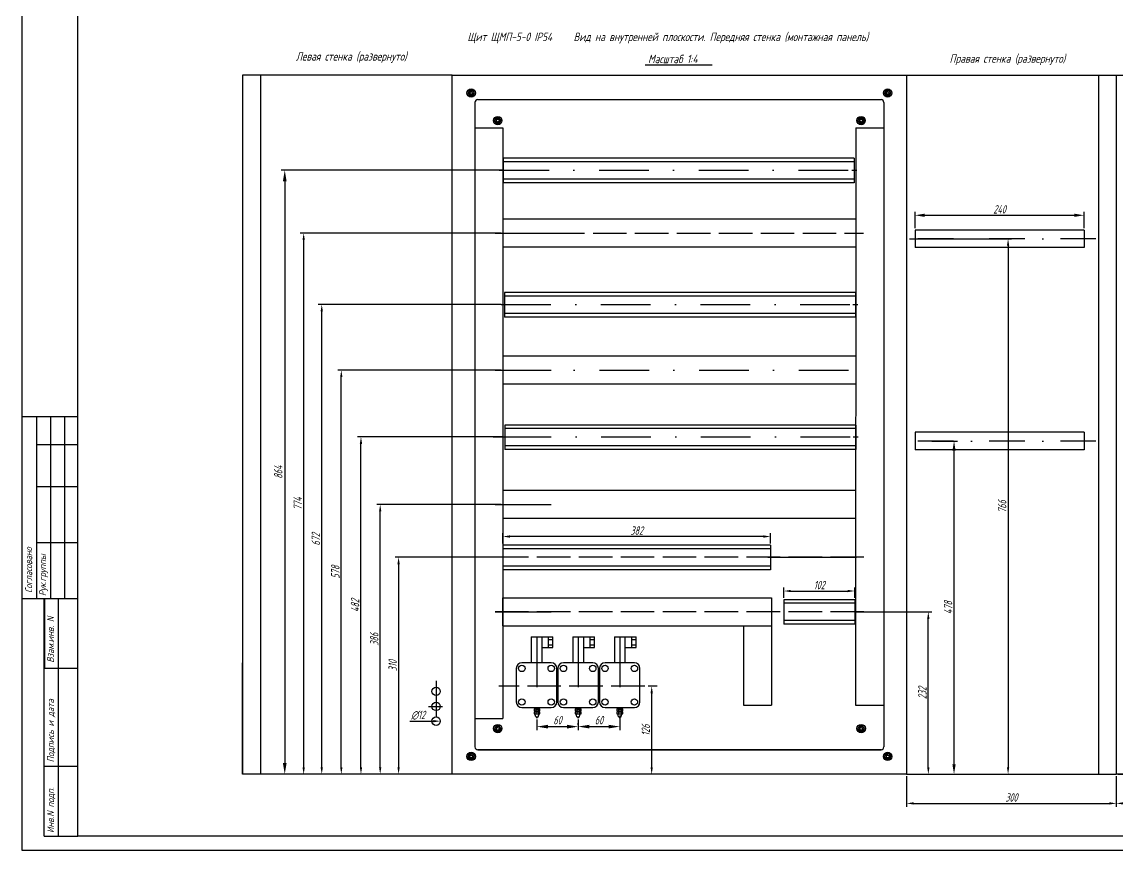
# Model space of a CAD drawing. Header units: millimetres. Extents: x 935 to 2239, y 268 to 862.
# Drawn here: x 935.1 to 1326.9, y 268.1 to 564.3 of the extents above; entities that cross this region are included whole.
import ezdxf

# ---------------------------------------------------------------- set-up
doc = ezdxf.new("R2010")
doc.units = ezdxf.units.MM
doc.linetypes.add('ACAD_ISO02W100', pattern=[15, 12, -3])
doc.linetypes.add('DASHDOTX2', pattern=[50.8, 25.4, -12.7, 0, -12.7])
doc.layers.add('MAIN', color=7, linetype='Continuous', lineweight=50)
doc.layers.add('Тонкая', color=7, linetype='Continuous', lineweight=20)
doc.layers.add('ссылки', color=7, linetype='Continuous')
doc.styles.get("Standard").update_dxf_attribs({"font": 'GOST_A.TTF', "width": 0.8, "oblique": 15, "height": 3})
doc.dimstyles.new('ISO-25', dxfattribs={"dimtxt": 3, "dimasz": 2.5, "dimexe": 1.25, "dimexo": 0.625, "dimtad": 1, "dimlfac": 4, "dimtxsty": 'Standard', "dimcen": 2.5, "dimadec": 0, "dimazin": 0, "dimtfac": 1, "dimtmove": 0, "dimatfit": 3, "dimfxl": 1.25, "dimlwd": 25, "dimarcsym": 0})

# ---------------------------------------------------------------- blocks, each defined once
blk = doc.blocks.new('*D205')
at = {"color": 0, "lineweight": -2}
for p, q in [((1260.62, 414.43), (1269.82, 414.43)), ((1260.22, 295.27), (1269.82, 295.27))]:
    blk.add_line(p, q, dxfattribs=at)
at = {"color": 0, "lineweight": 25}
blk.add_line((1268.57, 298.77), (1268.57, 410.93), dxfattribs=at)
at = {"color": 0}
for points in [[(1267.98, 410.93), (1269.15, 410.93), (1268.57, 414.43)], [(1267.98, 298.77), (1269.15, 298.77), (1268.57, 295.27)]]:
    blk.add_solid(points, dxfattribs=at)
at = {"layer": 'Defpoints', "color": 0}
for p in [(1260, 414.43), (1268.57, 414.43), (1259.6, 295.27)]:
    blk.add_point(p, dxfattribs=at)
at = {"color": 0, "insert": (1266.44, 354.85), "char_height": 3, "attachment_point": 5, "rotation": 90}
blk.add_mtext('478', dxfattribs=at)
blk = doc.blocks.new('*D245')
at = {"color": 0, "lineweight": -2}
for p, q in [((1254.61, 490.53), (1254.61, 496.42)), ((1315.08, 490.53), (1315.08, 496.42))]:
    blk.add_line(p, q, dxfattribs=at)
at = {"color": 0, "lineweight": 25}
blk.add_line((1258.11, 495.17), (1311.58, 495.17), dxfattribs=at)
at = {"color": 0}
for points in [[(1258.11, 495.75), (1258.11, 494.58), (1254.61, 495.17)], [(1311.58, 495.75), (1311.58, 494.58), (1315.08, 495.17)]]:
    blk.add_solid(points, dxfattribs=at)
at = {"layer": 'Defpoints', "color": 0}
for p in [(1315.08, 495.17), (1254.61, 489.9), (1315.08, 489.9)]:
    blk.add_point(p, dxfattribs=at)
at = {"color": 0, "insert": (1284.85, 497.29), "char_height": 3, "attachment_point": 5}
blk.add_mtext('240', dxfattribs=at)
blk = doc.blocks.new('*D209')
at = {"color": 0, "lineweight": -2}
for p, q in [((1440.24, 487.19), (1452.89, 487.19)), ((1327.21, 295.27), (1452.89, 295.27))]:
    blk.add_line(p, q, dxfattribs=at)
at = {"color": 0, "lineweight": 25}
blk.add_line((1451.64, 299.27), (1451.64, 483.19), dxfattribs=at)
at = {"color": 0}
for points in [[(1450.97, 483.19), (1452.31, 483.19), (1451.64, 487.19)], [(1450.97, 299.27), (1452.31, 299.27), (1451.64, 295.27)]]:
    blk.add_solid(points, dxfattribs=at)
at = {"layer": 'Defpoints', "color": 0}
for p in [(1439.61, 487.19), (1451.64, 487.19), (1326.59, 295.27)]:
    blk.add_point(p, dxfattribs=at)
at = {"color": 0, "insert": (1449.31, 391.23), "char_height": 3, "attachment_point": 5, "rotation": 90}
blk.add_mtext('768', dxfattribs=at)
blk = doc.blocks.new('*D212')
at = {"color": 0, "lineweight": -2}
for p, q in [((1119.35, 314.89), (1119.35, 311.04)), ((1134.12, 314.89), (1134.12, 311.04))]:
    blk.add_line(p, q, dxfattribs=at)
at = {"color": 0, "lineweight": 25}
blk.add_line((1123.35, 312.29), (1130.12, 312.29), dxfattribs=at)
at = {"color": 0}
for points in [[(1123.35, 312.96), (1123.35, 311.62), (1119.35, 312.29)], [(1130.12, 312.96), (1130.12, 311.62), (1134.12, 312.29)]]:
    blk.add_solid(points, dxfattribs=at)
at = {"layer": 'Defpoints', "color": 0}
for p in [(1119.35, 315.51), (1134.12, 315.51), (1134.12, 312.29)]:
    blk.add_point(p, dxfattribs=at)
at = {"color": 0, "insert": (1126.73, 314.62), "char_height": 3, "attachment_point": 5}
blk.add_mtext('60', dxfattribs=at)
blk = doc.blocks.new('*D213')
at = {"color": 0, "lineweight": -2}
for p, q in [((1134.12, 312.92), (1134.12, 313.56)), ((1149.01, 316.29), (1149.01, 311.06))]:
    blk.add_line(p, q, dxfattribs=at)
at = {"color": 0, "lineweight": 25}
blk.add_line((1138.12, 312.31), (1145.01, 312.31), dxfattribs=at)
at = {"color": 0}
for points in [[(1138.12, 312.97), (1138.12, 311.64), (1134.12, 312.31)], [(1145.01, 312.97), (1145.01, 311.64), (1149.01, 312.31)]]:
    blk.add_solid(points, dxfattribs=at)
at = {"layer": 'Defpoints', "color": 0}
for p in [(1149.01, 316.91), (1134.12, 312.29), (1149.01, 312.31)]:
    blk.add_point(p, dxfattribs=at)
at = {"color": 0, "insert": (1141.56, 314.63), "char_height": 3, "attachment_point": 5}
blk.add_mtext('60', dxfattribs=at)
blk = doc.blocks.new('*D216')
at = {"color": 0, "lineweight": -2}
for p, q in [((1326.59, 294.64), (1326.59, 283.6)), ((1489.09, 294.64), (1489.09, 283.6))]:
    blk.add_line(p, q, dxfattribs=at)
at = {"color": 0, "lineweight": 25}
blk.add_line((1329.09, 284.85), (1486.59, 284.85), dxfattribs=at)
at = {"color": 0}
for points in [[(1329.09, 285.27), (1329.09, 284.43), (1326.59, 284.85)], [(1486.59, 285.27), (1486.59, 284.43), (1489.09, 284.85)]]:
    blk.add_solid(points, dxfattribs=at)
at = {"layer": 'Defpoints', "color": 0}
for p in [(1326.59, 295.27), (1489.09, 295.27), (1489.09, 284.85)]:
    blk.add_point(p, dxfattribs=at)
at = {"color": 0, "insert": (1407.84, 286.98), "char_height": 3, "attachment_point": 5}
blk.add_mtext('650', dxfattribs=at)
blk = doc.blocks.new('*D221')
at = {"color": 0, "lineweight": -2}
for p, q in [((1251.59, 294.64), (1251.59, 283.6)), ((1326.59, 294.02), (1326.59, 283.6))]:
    blk.add_line(p, q, dxfattribs=at)
at = {"color": 0, "lineweight": 25}
blk.add_line((1254.09, 284.85), (1324.09, 284.85), dxfattribs=at)
at = {"color": 0}
for points in [[(1254.09, 285.27), (1254.09, 284.43), (1251.59, 284.85)], [(1324.09, 285.27), (1324.09, 284.43), (1326.59, 284.85)]]:
    blk.add_solid(points, dxfattribs=at)
at = {"layer": 'Defpoints', "color": 0}
for p in [(1251.59, 295.27), (1326.59, 294.64), (1326.59, 284.85)]:
    blk.add_point(p, dxfattribs=at)
at = {"color": 0, "insert": (1289.09, 286.98), "char_height": 3, "attachment_point": 5}
blk.add_mtext('300', dxfattribs=at)
blk = doc.blocks.new('*D222')
at = {"color": 0, "lineweight": -2}
for p, q in [((1106.59, 511.33), (1027.91, 511.33)), ((1088.46, 295.27), (1027.91, 295.27))]:
    blk.add_line(p, q, dxfattribs=at)
at = {"color": 0, "lineweight": 25}
blk.add_line((1029.16, 507.33), (1029.16, 299.27), dxfattribs=at)
at = {"color": 0}
for points in [[(1028.49, 507.33), (1029.82, 507.33), (1029.16, 511.33)], [(1028.49, 299.27), (1029.82, 299.27), (1029.16, 295.27)]]:
    blk.add_solid(points, dxfattribs=at)
at = {"layer": 'Defpoints', "color": 0}
for p in [(1107.21, 511.33), (1029.16, 295.27), (1089.09, 295.27)]:
    blk.add_point(p, dxfattribs=at)
at = {"color": 0, "insert": (1026.83, 403.3), "char_height": 3, "attachment_point": 5, "rotation": 90}
blk.add_mtext('864', dxfattribs=at)
blk = doc.blocks.new('*D204')
at = {"color": 0, "lineweight": -2}
for p, q in [((1162.34, 326.76), (1159.16, 326.76)), ((1169.71, 295.27), (1159.16, 295.27))]:
    blk.add_line(p, q, dxfattribs=at)
at = {"color": 0, "lineweight": 25}
blk.add_line((1160.41, 297.77), (1160.41, 324.26), dxfattribs=at)
at = {"color": 0}
for points in [[(1160, 324.26), (1160.83, 324.26), (1160.41, 326.76)], [(1160, 297.77), (1160.83, 297.77), (1160.41, 295.27)]]:
    blk.add_solid(points, dxfattribs=at)
at = {"layer": 'Defpoints', "color": 0}
for p in [(1160.41, 326.76), (1162.96, 326.76), (1170.33, 295.27)]:
    blk.add_point(p, dxfattribs=at)
at = {"color": 0, "insert": (1158.29, 311.02), "char_height": 3, "attachment_point": 5, "rotation": 90}
blk.add_mtext('126', dxfattribs=at)
blk = doc.blocks.new('*D236')
at = {"color": 0, "lineweight": -2}
for p, q in [((1106.59, 372.89), (1068.63, 372.89)), ((1087.84, 295.27), (1068.63, 295.27))]:
    blk.add_line(p, q, dxfattribs=at)
at = {"color": 0, "lineweight": 25}
blk.add_line((1069.88, 370.39), (1069.88, 297.77), dxfattribs=at)
at = {"color": 0}
for points in [[(1069.46, 370.39), (1070.29, 370.39), (1069.88, 372.89)], [(1069.46, 297.77), (1070.29, 297.77), (1069.88, 295.27)]]:
    blk.add_solid(points, dxfattribs=at)
at = {"layer": 'Defpoints', "color": 0}
for p in [(1107.21, 372.89), (1069.88, 295.27), (1088.46, 295.27)]:
    blk.add_point(p, dxfattribs=at)
at = {"color": 0, "insert": (1067.75, 334.08), "char_height": 3, "attachment_point": 5, "rotation": 90}
blk.add_mtext('310', dxfattribs=at)
blk = doc.blocks.new('*D237')
at = {"color": 0, "lineweight": -2}
for p, q in [((1106.59, 391.77), (1062.05, 391.77)), ((1088.46, 295.27), (1062.05, 295.27))]:
    blk.add_line(p, q, dxfattribs=at)
at = {"color": 0, "lineweight": 25}
blk.add_line((1063.3, 297.77), (1063.3, 389.27), dxfattribs=at)
at = {"color": 0}
for points in [[(1062.88, 389.27), (1063.71, 389.27), (1063.3, 391.77)], [(1062.88, 297.77), (1063.71, 297.77), (1063.3, 295.27)]]:
    blk.add_solid(points, dxfattribs=at)
at = {"layer": 'Defpoints', "color": 0}
for p in [(1063.3, 391.77), (1107.21, 391.77), (1089.09, 295.27)]:
    blk.add_point(p, dxfattribs=at)
at = {"color": 0, "insert": (1061.17, 343.52), "char_height": 3, "attachment_point": 5, "rotation": 90}
blk.add_mtext('386', dxfattribs=at)
blk = doc.blocks.new('*D238')
at = {"color": 0, "lineweight": -2}
for p, q in [((1107.26, 415.91), (1055.17, 415.91)), ((1088.46, 295.27), (1055.17, 295.27))]:
    blk.add_line(p, q, dxfattribs=at)
at = {"color": 0, "lineweight": 25}
blk.add_line((1056.42, 297.77), (1056.42, 413.41), dxfattribs=at)
at = {"color": 0}
for points in [[(1056.01, 413.41), (1056.84, 413.41), (1056.42, 415.91)], [(1056.01, 297.77), (1056.84, 297.77), (1056.42, 295.27)]]:
    blk.add_solid(points, dxfattribs=at)
at = {"layer": 'Defpoints', "color": 0}
for p in [(1056.42, 415.91), (1107.88, 415.91), (1089.09, 295.27)]:
    blk.add_point(p, dxfattribs=at)
at = {"color": 0, "insert": (1054.3, 355.59), "char_height": 3, "attachment_point": 5, "rotation": 90}
blk.add_mtext('482', dxfattribs=at)
blk = doc.blocks.new('*D239')
at = {"color": 0, "lineweight": -2}
for p, q in [((1106.59, 439.8), (1048.14, 439.8)), ((1088.46, 295.27), (1048.14, 295.27))]:
    blk.add_line(p, q, dxfattribs=at)
at = {"color": 0, "lineweight": 25}
blk.add_line((1049.39, 297.77), (1049.39, 437.3), dxfattribs=at)
at = {"color": 0}
for points in [[(1048.97, 437.3), (1049.81, 437.3), (1049.39, 439.8)], [(1048.97, 297.77), (1049.81, 297.77), (1049.39, 295.27)]]:
    blk.add_solid(points, dxfattribs=at)
at = {"layer": 'Defpoints', "color": 0}
for p in [(1049.39, 439.8), (1107.21, 439.8), (1089.09, 295.27)]:
    blk.add_point(p, dxfattribs=at)
at = {"color": 0, "insert": (1047.26, 367.53), "char_height": 3, "attachment_point": 5, "rotation": 90}
blk.add_mtext('578', dxfattribs=at)
blk = doc.blocks.new('*D240')
at = {"color": 0, "lineweight": -2}
for p, q in [((1106.59, 463.26), (1041.14, 463.26)), ((1088.46, 295.27), (1041.14, 295.27))]:
    blk.add_line(p, q, dxfattribs=at)
at = {"color": 0, "lineweight": 25}
blk.add_line((1042.39, 297.77), (1042.39, 460.76), dxfattribs=at)
at = {"color": 0}
for points in [[(1041.98, 460.76), (1042.81, 460.76), (1042.39, 463.26)], [(1041.98, 297.77), (1042.81, 297.77), (1042.39, 295.27)]]:
    blk.add_solid(points, dxfattribs=at)
at = {"layer": 'Defpoints', "color": 0}
for p in [(1042.39, 463.26), (1107.21, 463.26), (1089.09, 295.27)]:
    blk.add_point(p, dxfattribs=at)
at = {"color": 0, "insert": (1040.27, 379.26), "char_height": 3, "attachment_point": 5, "rotation": 90}
blk.add_mtext('672', dxfattribs=at)
blk = doc.blocks.new('*D241')
at = {"color": 0, "lineweight": -2}
for p, q in [((1252.61, 486.75), (1289.15, 486.75)), ((1252.21, 295.27), (1289.15, 295.27))]:
    blk.add_line(p, q, dxfattribs=at)
at = {"color": 0, "lineweight": 25}
blk.add_line((1287.9, 484.25), (1287.9, 297.77), dxfattribs=at)
at = {"color": 0}
for points in [[(1287.49, 484.25), (1288.32, 484.25), (1287.9, 486.75)], [(1287.49, 297.77), (1288.32, 297.77), (1287.9, 295.27)]]:
    blk.add_solid(points, dxfattribs=at)
at = {"layer": 'Defpoints', "color": 0}
for p in [(1251.99, 486.75), (1251.59, 295.27), (1287.9, 295.27)]:
    blk.add_point(p, dxfattribs=at)
at = {"color": 0, "insert": (1285.78, 391.01), "char_height": 3, "attachment_point": 5, "rotation": 90}
blk.add_mtext('766', dxfattribs=at)
blk = doc.blocks.new('*D242')
at = {"color": 0, "lineweight": -2}
for p, q in [((1106.59, 488.79), (1034.67, 488.79)), ((1088.46, 295.27), (1034.67, 295.27))]:
    blk.add_line(p, q, dxfattribs=at)
at = {"color": 0, "lineweight": 25}
blk.add_line((1035.92, 486.29), (1035.92, 297.77), dxfattribs=at)
at = {"color": 0}
for points in [[(1035.5, 486.29), (1036.34, 486.29), (1035.92, 488.79)], [(1035.5, 297.77), (1036.34, 297.77), (1035.92, 295.27)]]:
    blk.add_solid(points, dxfattribs=at)
at = {"layer": 'Defpoints', "color": 0}
for p in [(1107.21, 488.79), (1035.92, 295.27), (1089.09, 295.27)]:
    blk.add_point(p, dxfattribs=at)
at = {"color": 0, "insert": (1033.79, 392.03), "char_height": 3, "attachment_point": 5, "rotation": 90}
blk.add_mtext('774', dxfattribs=at)
blk = doc.blocks.new('*D206')
at = {"color": 0, "lineweight": -2}
for p, q in [((1207.68, 358.32), (1207.68, 362.05)), ((1233.05, 358.32), (1233.05, 362.05))]:
    blk.add_line(p, q, dxfattribs=at)
at = {"color": 0, "lineweight": 25}
blk.add_line((1210.18, 360.8), (1230.55, 360.8), dxfattribs=at)
at = {"color": 0}
for points in [[(1210.18, 361.21), (1210.18, 360.38), (1207.68, 360.8)], [(1230.55, 361.21), (1230.55, 360.38), (1233.05, 360.8)]]:
    blk.add_solid(points, dxfattribs=at)
at = {"layer": 'Defpoints', "color": 0}
for p in [(1233.05, 360.8), (1207.68, 357.69), (1233.05, 357.69)]:
    blk.add_point(p, dxfattribs=at)
at = {"color": 0, "insert": (1220.36, 362.92), "char_height": 3, "attachment_point": 5}
blk.add_mtext('102', dxfattribs=at)
blk = doc.blocks.new('*D247')
at = {"color": 0, "lineweight": -2}
for p, q in [((1107.21, 377.77), (1107.21, 381.53)), ((1202.91, 377.77), (1202.91, 381.53))]:
    blk.add_line(p, q, dxfattribs=at)
at = {"color": 0, "lineweight": 25}
blk.add_line((1200.41, 380.28), (1109.71, 380.28), dxfattribs=at)
at = {"color": 0}
for points in [[(1109.71, 380.7), (1109.71, 379.87), (1107.21, 380.28)], [(1200.41, 380.7), (1200.41, 379.87), (1202.91, 380.28)]]:
    blk.add_solid(points, dxfattribs=at)
at = {"layer": 'Defpoints', "color": 0}
for p in [(1107.21, 380.28), (1107.21, 377.14), (1202.91, 377.14)]:
    blk.add_point(p, dxfattribs=at)
at = {"color": 0, "insert": (1155.06, 382.41), "char_height": 3, "attachment_point": 5}
blk.add_mtext('382', dxfattribs=at)
blk = doc.blocks.new('*D248')
at = {"color": 0, "lineweight": -2}
for p, q in [((1233.67, 353.33), (1260.62, 353.33)), ((1252.21, 295.27), (1260.62, 295.27))]:
    blk.add_line(p, q, dxfattribs=at)
at = {"color": 0, "lineweight": 25}
blk.add_line((1259.37, 297.77), (1259.37, 350.83), dxfattribs=at)
at = {"color": 0}
for points in [[(1258.95, 350.83), (1259.79, 350.83), (1259.37, 353.33)], [(1258.95, 297.77), (1259.79, 297.77), (1259.37, 295.27)]]:
    blk.add_solid(points, dxfattribs=at)
at = {"layer": 'Defpoints', "color": 0}
for p in [(1233.05, 353.33), (1259.37, 353.33), (1251.59, 295.27)]:
    blk.add_point(p, dxfattribs=at)
at = {"color": 0, "insert": (1257.24, 324.3), "char_height": 3, "attachment_point": 5, "rotation": 90}
blk.add_mtext('232', dxfattribs=at)
blk = doc.blocks.new('*D250')
at = {"color": 0, "lineweight": 25}
blk.add_line((1073.89, 314.25), (1082.28, 314.25), dxfattribs=at)
at = {"color": 0}
blk.add_solid([(1082.28, 314.67), (1082.28, 313.84), (1084.78, 314.25)], dxfattribs=at)
at = {"layer": 'Defpoints', "color": 0}
for p in [(1081.78, 314.25), (1084.78, 314.25)]:
    blk.add_point(p, dxfattribs=at)
at = {"color": 0, "insert": (1076.84, 316.38), "char_height": 3, "attachment_point": 5}
blk.add_mtext('∅12', dxfattribs=at)

msp = doc.modelspace()

# ---------------------------------------------------------------- linework, layer by layer
at = {"color": 7}
for p, q in [((935.1345, 862.1487), (935.1345, 268.1487)), ((1158.0487, 548.9405), (1182.0269, 548.9405)), ((1107.3441, 511.328), (1103.8705, 511.328)), ((1231.9566, 511.328), (1233.7708, 511.328)), ((1315.0848, 489.9001), (1315.0848, 483.6501)), ((1104.4242, 488.7888), (1124.4254, 488.7888)), ((1232.3742, 463.2569), (1234.1884, 463.2569)), ((1104.4242, 439.7955), (1124.4254, 439.7955)), ((1103.7611, 415.9097), (1112.5737, 415.9097)), ((1107.3292, 415.9097), (1103.8556, 415.9097)), ((1232.4933, 415.9097), (1234.3074, 415.9097)), ((1097.2101, 393.3442), (1097.2101, 305.0197)), ((1104.4242, 391.7666), (1124.4254, 391.7666)), ((1104.4242, 391.7666), (1124.4254, 391.7666)), ((1201.9756, 372.8949), (1233.6368, 372.8949)), ((1107.2101, 348.3967), (1107.2101, 358.3967)), ((1104.4242, 353.3341), (1124.4254, 353.3341)), ((1014.0851, 295.2697), (1014.0851, 335.1022)), ((1083.2816, 328.6631), (1083.2816, 321.1631)), ((1089.0851, 295.2697), (1089.0851, 326.7648)), ((1119.3461, 326.7648), (1119.3461, 326.7648)), ((1083.2816, 323.29), (1083.2816, 315.79)), ((1080.5316, 319.54), (1085.5316, 319.54)), ((1138.6976, 304.0197), (1227.5768, 304.0197)), ((935.1345, 268.1487), (1776.1345, 268.1487))]:
    msp.add_line(p, q, dxfattribs=at)
at = {"color": 7, "lineweight": 30}
for p, q in [((955.1345, 273.1487), (955.1345, 857.1487)), ((1014.0851, 545.2697), (1014.0851, 295.2697)), ((1089.0851, 545.2697), (1014.0851, 545.2697)), ((1014.0851, 545.2697), (1014.0851, 295.2697)), ((1020.4347, 545.2697), (1020.4347, 295.2697)), ((1089.0851, 295.2697), (1089.0851, 545.2697)), ((1089.0851, 545.2697), (1251.5851, 545.2697)), ((1251.5851, 545.2697), (1251.5851, 295.2697)), ((1251.5851, 545.2697), (1326.5851, 545.2697)), ((1320.2355, 545.2697), (1320.2355, 295.2697)), ((1326.5851, 545.2697), (1326.5851, 295.2697)), ((1326.5851, 545.2697), (1326.5851, 295.2697)), ((1326.5851, 545.2697), (1489.0851, 545.2697)), ((1097.2101, 535.5197), (1097.2101, 305.0197)), ((1097.2101, 535.5197), (1097.2101, 305.0197)), ((1098.2101, 536.5197), (1242.4601, 536.5197)), ((1098.2101, 536.5197), (1242.4601, 536.5197)), ((1243.4601, 535.5197), (1243.4601, 305.0197)), ((1243.4601, 535.5197), (1243.4601, 326.9469)), ((1236.0702, 530.0879), (1234.2762, 530.0879)), ((1097.2101, 526.4916), (1107.2101, 526.4916)), ((1107.2101, 526.4916), (1107.2101, 315.1737)), ((1233.4601, 526.4916), (1233.3692, 319.9765)), ((1233.4601, 526.4916), (1243.4601, 526.4916)), ((1243.4601, 523.5995), (1243.4601, 305.0197)), ((1232.8867, 515.5772), (1107.3441, 515.5772)), ((1107.3441, 515.5772), (1107.3441, 506.8272)), ((1232.8867, 514.3272), (1107.3441, 514.3272)), ((1232.8867, 515.5772), (1232.8867, 506.8272)), ((1232.8867, 508.0772), (1107.3441, 508.0772)), ((1232.8867, 506.8272), (1107.3441, 506.8272)), ((1107.2101, 493.8515), (1233.4601, 493.8515)), ((1315.0848, 489.9001), (1254.6114, 489.9001)), ((1254.6114, 489.9001), (1254.6114, 483.6501)), ((1315.0848, 489.9001), (1315.0848, 483.6501)), ((1107.2101, 483.8515), (1233.4601, 483.8515)), ((1315.0848, 483.6501), (1254.6114, 483.6501)), ((1233.3043, 467.5061), (1107.7616, 467.5061)), ((1107.7616, 467.5061), (1107.7616, 458.7561)), ((1233.3043, 466.2561), (1107.7616, 466.2561)), ((1233.3043, 467.5061), (1233.3043, 458.7561)), ((1233.3043, 460.0061), (1107.7616, 460.0061)), ((1233.3043, 458.7561), (1107.7616, 458.7561)), ((1107.2101, 444.8581), (1233.4601, 444.8581)), ((1107.2101, 434.8581), (1233.4601, 434.8581)), ((1233.4233, 420.159), (1107.8807, 420.159)), ((1107.8807, 420.159), (1107.8807, 411.409)), ((1233.4233, 420.159), (1233.4233, 411.409)), ((1233.4233, 418.909), (1107.8807, 418.909)), ((1315.0848, 417.5863), (1254.6114, 417.5863)), ((1254.6114, 417.5863), (1254.6114, 411.3363)), ((1315.0848, 417.5863), (1315.0848, 411.3363)), ((1233.4233, 412.659), (1107.8807, 412.659)), ((1233.4233, 411.409), (1107.8807, 411.409)), ((1315.0848, 411.3363), (1254.6114, 411.3363)), ((1107.2101, 396.8292), (1207.9815, 396.8292)), ((1107.2101, 396.8292), (1233.4601, 396.8292)), ((1107.2101, 386.8292), (1207.9815, 386.8292)), ((1107.2101, 386.8292), (1207.9815, 386.8292)), ((1107.2101, 386.8292), (1233.4601, 386.8292)), ((1202.9056, 377.1441), (1107.2101, 377.1441)), ((1107.2101, 376.808), (1107.2101, 368.058)), ((1202.9056, 377.1441), (1202.9056, 368.3941)), ((1202.9056, 375.8941), (1107.2101, 375.8941)), ((1202.9056, 369.6441), (1107.2101, 369.6441)), ((1202.9056, 368.3941), (1107.2101, 368.3941)), ((1107.2101, 358.3967), (1203.3087, 358.3967)), ((1203.3087, 358.3967), (1203.3087, 348.3967)), ((1203.3087, 358.3967), (1203.3087, 319.9765)), ((1233.048, 357.6946), (1207.6802, 357.6946)), ((1207.6802, 357.6946), (1207.6802, 348.9446)), ((1233.048, 357.6946), (1233.048, 348.9446)), ((1233.048, 356.4446), (1207.6802, 356.4446)), ((1233.048, 350.1946), (1207.6802, 350.1946)), ((1233.048, 348.9446), (1207.6802, 348.9446)), ((1107.2101, 348.3967), (1203.3087, 348.3967)), ((1193.3087, 348.3967), (1193.3087, 319.9765)), ((1118.3195, 319.113), (1118.3195, 318.813)), ((1118.3195, 318.813), (1120.4195, 318.813)), ((1118.6195, 318.513), (1118.3195, 318.513)), ((1118.3195, 318.513), (1118.3195, 317.913)), ((1118.3195, 317.913), (1120.4195, 317.913)), ((1118.6195, 317.613), (1118.3195, 317.613)), ((1118.3195, 317.613), (1118.3195, 316.913)), ((1120.4195, 318.513), (1118.6195, 318.513)), ((1120.4195, 317.613), (1118.6195, 317.613)), ((1118.8195, 318.813), (1118.8195, 318.513)), ((1118.8195, 318.513), (1119.9195, 318.513)), ((1118.8195, 317.913), (1118.8195, 317.613)), ((1118.8195, 317.613), (1119.9195, 317.613)), ((1118.8195, 317.613), (1119.9195, 317.613)), ((1118.9195, 318.513), (1118.9195, 317.913)), ((1118.9195, 317.613), (1118.9195, 316.913)), ((1119.8195, 318.513), (1119.8195, 317.913)), ((1119.8195, 317.613), (1119.8195, 316.913)), ((1119.9195, 318.513), (1119.9195, 318.813)), ((1119.9195, 317.613), (1119.9195, 317.913)), ((1120.4195, 318.813), (1120.4195, 319.113)), ((1120.4195, 317.913), (1120.4195, 318.513)), ((1120.4195, 316.913), (1120.4195, 317.613)), ((1133.0695, 319.113), (1133.0695, 318.813)), ((1133.0695, 318.813), (1135.1695, 318.813)), ((1133.3695, 318.513), (1133.0695, 318.513)), ((1133.0695, 318.513), (1133.0695, 317.913)), ((1133.0695, 317.913), (1135.1695, 317.913)), ((1133.3695, 317.613), (1133.0695, 317.613)), ((1133.0695, 317.613), (1133.0695, 316.913)), ((1135.1695, 318.513), (1133.3695, 318.513)), ((1135.1695, 317.613), (1133.3695, 317.613)), ((1133.5695, 318.813), (1133.5695, 318.513)), ((1133.5695, 318.513), (1134.6695, 318.513)), ((1133.5695, 317.913), (1133.5695, 317.613)), ((1133.5695, 317.613), (1134.6695, 317.613)), ((1133.5695, 317.613), (1134.6695, 317.613)), ((1133.6695, 318.513), (1133.6695, 317.913)), ((1133.6695, 317.613), (1133.6695, 316.913)), ((1134.5695, 318.513), (1134.5695, 317.913)), ((1134.5695, 317.613), (1134.5695, 316.913)), ((1134.6695, 318.513), (1134.6695, 318.813)), ((1134.6695, 317.613), (1134.6695, 317.913)), ((1135.1695, 318.813), (1135.1695, 319.113)), ((1135.1695, 317.913), (1135.1695, 318.513)), ((1135.1695, 316.913), (1135.1695, 317.613)), ((1147.9496, 319.113), (1147.9496, 318.813)), ((1147.9496, 318.813), (1150.0496, 318.813)), ((1148.2496, 318.513), (1147.9496, 318.513)), ((1147.9496, 318.513), (1147.9496, 317.913)), ((1147.9496, 317.913), (1150.0496, 317.913)), ((1148.2496, 317.613), (1147.9496, 317.613)), ((1147.9496, 317.613), (1147.9496, 316.913)), ((1150.0496, 318.513), (1148.2496, 318.513)), ((1150.0496, 317.613), (1148.2496, 317.613)), ((1148.4496, 318.813), (1148.4496, 318.513)), ((1148.4496, 318.513), (1149.5496, 318.513)), ((1148.4496, 317.913), (1148.4496, 317.613)), ((1148.4496, 317.613), (1149.5496, 317.613)), ((1148.4496, 317.613), (1149.5496, 317.613)), ((1148.5496, 318.513), (1148.5496, 317.913)), ((1148.5496, 317.613), (1148.5496, 316.913)), ((1149.4496, 318.513), (1149.4496, 317.913)), ((1149.4496, 317.613), (1149.4496, 316.913)), ((1149.5496, 318.513), (1149.5496, 318.813)), ((1149.5496, 317.613), (1149.5496, 317.913)), ((1150.0496, 318.813), (1150.0496, 319.113)), ((1150.0496, 317.913), (1150.0496, 318.513)), ((1150.0496, 316.913), (1150.0496, 317.613)), ((1193.3087, 319.9765), (1203.3087, 319.9765)), ((1233.3692, 319.9765), (1243.3692, 319.9765)), ((1097.2101, 315.1737), (1107.2101, 315.1737)), ((1118.3195, 316.913), (1120.4195, 316.913)), ((1118.9195, 315.813), (1118.6195, 316.913)), ((1118.9195, 315.813), (1119.8195, 315.813)), ((1119.1195, 315.813), (1119.1195, 315.513)), ((1119.1195, 315.513), (1119.6195, 315.513)), ((1119.6195, 315.513), (1119.6195, 315.813)), ((1119.8195, 315.813), (1120.1195, 316.913)), ((1133.0695, 316.913), (1135.1695, 316.913)), ((1133.6695, 315.813), (1133.3695, 316.913)), ((1133.6695, 315.813), (1134.5695, 315.813)), ((1133.8695, 315.813), (1133.8695, 315.513)), ((1133.8695, 315.513), (1134.3695, 315.513)), ((1134.3695, 315.513), (1134.3695, 315.813)), ((1134.5695, 315.813), (1134.8695, 316.913)), ((1147.9496, 316.913), (1150.0496, 316.913)), ((1148.5496, 315.813), (1148.2496, 316.913)), ((1148.5496, 315.813), (1149.4496, 315.813)), ((1148.7496, 315.813), (1148.7496, 315.513)), ((1148.7496, 315.513), (1149.2496, 315.513)), ((1149.2496, 315.513), (1149.2496, 315.813)), ((1149.4496, 315.813), (1149.7496, 316.913)), ((1098.2101, 304.0197), (1242.4601, 304.0197)), ((1242.4601, 304.0197), (1098.2101, 304.0197)), ((1089.0851, 295.2697), (1014.0851, 295.2697)), ((1251.5851, 295.2697), (1089.0851, 295.2697)), ((1251.5851, 295.2697), (1326.5851, 295.2697)), ((1489.0851, 295.2697), (1326.5851, 295.2697)), ((1771.1345, 273.1487), (955.1345, 273.1487))]:
    msp.add_line(p, q, dxfattribs=at)
at = {"color": 7, "linetype": 'DASHDOTX2', "ltscale": 0.7}
for p, q in [((1105.9152, 511.328), (1233.8514, 511.328)), ((1106.5851, 463.2569), (1234.5213, 463.2569)), ((1106.5851, 463.2569), (1234.5213, 463.2569)), ((1106.0336, 439.7955), (1233.9698, 439.7955)), ((1106.7042, 415.9097), (1234.6404, 415.9097)), ((1119.3461, 344.1753), (1119.3461, 314.4253)), ((1134.1214, 344.1753), (1134.1214, 314.4253)), ((1149.0062, 344.1753), (1149.0062, 314.4253))]:
    msp.add_line(p, q, dxfattribs=at)
at = {"color": 7, "linetype": 'ACAD_ISO02W100'}
for p, q in [((1104.4242, 488.7888), (1124.4254, 488.7888)), ((1124.4254, 488.7888), (1236.2164, 488.7888)), ((1236.3576, 372.8949), (1104.3797, 372.8949)), ((1236.3576, 372.8949), (1104.3797, 372.8949)), ((1236.3576, 353.3341), (1104.3797, 353.3341)), ((1157.952, 326.7648), (1105.7189, 326.7648))]:
    msp.add_line(p, q, dxfattribs=at)
at = {"color": 7, "linetype": 'DASHDOTX2', "ltscale": 0.5}
for p, q in [((1319.3486, 486.7482), (1251.9862, 486.7482)), ((1319.3486, 414.4345), (1251.9862, 414.4345))]:
    msp.add_line(p, q, dxfattribs=at)
at = {"color": 7, "lineweight": 30}
for points in [[(1095.1728, 539.8406), (1094.6848, 538.7941), (1095.3471, 537.8482), (1096.4974, 537.9488), (1096.9854, 538.9953), (1096.3231, 539.9412)], [(1095.1728, 539.8406), (1094.6848, 538.7941), (1095.3471, 537.8482), (1096.4974, 537.9488), (1096.9854, 538.9953), (1096.3231, 539.9412)], [(1244.1728, 539.8406), (1243.6848, 538.7941), (1244.3471, 537.8482), (1245.4974, 537.9488), (1245.9854, 538.9953), (1245.3231, 539.9412)], [(1244.1728, 539.8406), (1243.6848, 538.7941), (1244.3471, 537.8482), (1245.4974, 537.9488), (1245.9854, 538.9953), (1245.3231, 539.9412)], [(1104.6728, 529.9656), (1104.1848, 528.9191), (1104.8471, 527.9732), (1105.9974, 528.0738), (1106.4854, 529.1203), (1105.8231, 530.0662)], [(1234.6728, 529.9656), (1234.1848, 528.9191), (1234.8471, 527.9732), (1235.9974, 528.0738), (1236.4854, 529.1203), (1235.8231, 530.0662)], [(1104.6728, 312.4656), (1104.1848, 311.4191), (1104.8471, 310.4732), (1105.9974, 310.5738), (1106.4854, 311.6203), (1105.8231, 312.5662)], [(1234.6728, 312.4656), (1234.1848, 311.4191), (1234.8471, 310.4732), (1235.9974, 310.5738), (1236.4854, 311.6203), (1235.8231, 312.5662)], [(1095.1728, 302.5906), (1094.6848, 301.5441), (1095.3471, 300.5982), (1096.4974, 300.6988), (1096.9854, 301.7453), (1096.3231, 302.6912)], [(1095.1728, 302.5906), (1094.6848, 301.5441), (1095.3471, 300.5982), (1096.4974, 300.6988), (1096.9854, 301.7453), (1096.3231, 302.6912)], [(1244.1728, 302.5906), (1243.6848, 301.5441), (1244.3471, 300.5982), (1245.4974, 300.6988), (1245.9854, 301.7453), (1245.3231, 302.6912)], [(1244.1728, 302.5906), (1243.6848, 301.5441), (1244.3471, 300.5982), (1245.4974, 300.6988), (1245.9854, 301.7453), (1245.3231, 302.6912)]]:
    msp.add_lwpolyline(points, close=True, dxfattribs=at)
for centre, radius in [((1095.8351, 538.8947), 1.5), ((1095.8351, 538.8947), 1.5), ((1095.8351, 538.8947), 1), ((1095.8351, 538.8947), 1), ((1095.8351, 538.8947), 1), ((1095.8351, 538.8947), 1), ((1095.8351, 538.8947), 1), ((1095.8351, 538.8947), 1), ((1095.8351, 538.8947), 0.5), ((1095.8351, 538.8947), 0.5), ((1244.8351, 538.8947), 1.5), ((1244.8351, 538.8947), 1.5), ((1244.8351, 538.8947), 1), ((1244.8351, 538.8947), 1), ((1244.8351, 538.8947), 1), ((1244.8351, 538.8947), 1), ((1244.8351, 538.8947), 1), ((1244.8351, 538.8947), 1), ((1244.8351, 538.8947), 0.5), ((1244.8351, 538.8947), 0.5), ((1105.3351, 529.0197), 1.5), ((1105.3351, 529.0197), 1), ((1105.3351, 529.0197), 1), ((1105.3351, 529.0197), 1), ((1105.3351, 529.0197), 0.5), ((1235.3351, 529.0197), 1.5), ((1235.3351, 529.0197), 1), ((1235.3351, 529.0197), 1), ((1235.3351, 529.0197), 1), ((1235.3351, 529.0197), 0.5), ((1083.2816, 324.9131), 1.5), ((1083.2816, 319.54), 1.5), ((1083.2816, 314.2525), 1.5), ((1105.3496, 311.5868), 1.5), ((1105.3351, 311.5197), 1), ((1105.3351, 311.5197), 1), ((1105.3351, 311.5197), 1), ((1105.3351, 311.5197), 0.5), ((1235.3496, 311.5868), 1.5), ((1235.3351, 311.5197), 1), ((1235.3351, 311.5197), 1), ((1235.3351, 311.5197), 1), ((1235.3351, 311.5197), 0.5), ((1095.8351, 301.6447), 1.5), ((1095.8351, 301.6447), 1.5), ((1095.8351, 301.6447), 1), ((1095.8351, 301.6447), 1), ((1095.8351, 301.6447), 1), ((1095.8351, 301.6447), 1), ((1095.8351, 301.6447), 1), ((1095.8351, 301.6447), 1), ((1095.8351, 301.6447), 0.5), ((1095.8351, 301.6447), 0.5), ((1244.8351, 301.6447), 1.5), ((1244.8351, 301.6447), 1.5), ((1244.8351, 301.6447), 1), ((1244.8351, 301.6447), 1), ((1244.8351, 301.6447), 1), ((1244.8351, 301.6447), 1), ((1244.8351, 301.6447), 1), ((1244.8351, 301.6447), 1), ((1244.8351, 301.6447), 0.5), ((1244.8351, 301.6447), 0.5)]:
    msp.add_circle(centre, radius, dxfattribs=at)
at = {"color": 7}
for centre in [(1095.8351, 538.8947), (1095.8351, 538.8947), (1244.8351, 538.8947), (1244.8351, 538.8947), (1105.3351, 529.0197), (1235.3351, 529.0197), (1105.3351, 311.5197), (1235.3351, 311.5197), (1095.8351, 301.6447), (1095.8351, 301.6447), (1244.8351, 301.6447), (1244.8351, 301.6447)]:
    msp.add_arc(centre, 0.6127, 77.654356, 9.494214, dxfattribs=at)
at = {"color": 7, "lineweight": 30}
for centre, start, end in [((1098.2101, 535.5197), 90, 180), ((1098.2101, 535.5197), 90, 180), ((1242.4601, 535.5197), 0, 90), ((1242.4601, 535.5197), 0, 90), ((1098.2101, 305.0197), 180, 270), ((1098.2101, 305.0197), 180, 270), ((1242.4601, 305.0197), 270, 0), ((1242.4601, 305.0197), 270, 0)]:
    msp.add_arc(centre, 1, start, end, dxfattribs=at)
at = {"layer": 'MAIN', "color": 7, "linetype": 'Continuous', "lineweight": 30}
for p, q in [((935.1345, 423.1607), (955.1345, 423.1607)), ((940.333, 423.1607), (940.333, 358.1607)), ((940.333, 413.1607), (955.1345, 413.1607)), ((940.333, 398.1607), (955.1345, 398.1607)), ((940.333, 378.1607), (955.1345, 378.1607)), ((935.1345, 358.1607), (955.1345, 358.1607)), ((948.1345, 358.1487), (948.1345, 273.1487)), ((943.1345, 273.1487), (943.1345, 333.1487)), ((943.1345, 333.1487), (955.1345, 333.1487)), ((943.1345, 298.1487), (955.1345, 298.1487)), ((943.1345, 273.1487), (955.1345, 273.1487))]:
    msp.add_line(p, q, dxfattribs=at)
at = {"layer": 'MAIN', "color": 7, "linetype": 'Continuous', "lineweight": -2}
for p, q in [((945.333, 423.1607), (945.333, 358.1607)), ((950.333, 423.1607), (950.333, 358.1607))]:
    msp.add_line(p, q, dxfattribs=at)
at = {"layer": 'MAIN', "color": 7, "linetype": 'Continuous', "lineweight": 40}
msp.add_line((943.1345, 358.1487), (943.1345, 333.1487), dxfattribs=at)
at = {"layer": 'Тонкая', "color": 7, "lineweight": 30}
for p, q in [((1117.3476, 344.3731), (1125.0976, 344.3731)), ((1117.3476, 344.3731), (1117.3476, 335.1231)), ((1121.0976, 344.3731), (1121.0976, 335.1231)), ((1123.4289, 344.3731), (1123.4289, 340.6231)), ((1123.4289, 343.4356), (1125.0976, 343.4356)), ((1123.4289, 341.5606), (1125.0976, 341.5606)), ((1125.0976, 340.6231), (1125.0976, 344.3731)), ((1132.2209, 344.3731), (1139.9709, 344.3731)), ((1132.2209, 344.3731), (1132.2209, 335.1231)), ((1135.9709, 344.3731), (1135.9709, 335.1231)), ((1138.3021, 344.3731), (1138.3021, 340.6231)), ((1138.3021, 343.4356), (1139.9709, 343.4356)), ((1138.3021, 341.5606), (1139.9709, 341.5606)), ((1139.9709, 340.6231), (1139.9709, 344.3731)), ((1147.101, 344.3731), (1154.851, 344.3731)), ((1147.101, 344.3731), (1147.101, 335.1231)), ((1150.851, 344.3731), (1150.851, 335.1231)), ((1153.1822, 344.3731), (1153.1822, 340.6231)), ((1153.1822, 343.4356), (1154.851, 343.4356)), ((1153.1822, 341.5606), (1154.851, 341.5606)), ((1154.851, 340.6231), (1154.851, 344.3731)), ((1121.0976, 340.6231), (1125.0976, 340.6231)), ((1135.9709, 340.6231), (1139.9709, 340.6231)), ((1150.851, 340.6231), (1154.851, 340.6231)), ((1111.9726, 333.1231), (1111.9726, 321.1231)), ((1124.4726, 335.1231), (1113.9726, 335.1231)), ((1126.4726, 321.1231), (1126.4726, 333.1231)), ((1126.8459, 333.1231), (1126.8459, 321.1231)), ((1139.3459, 335.1231), (1128.8459, 335.1231)), ((1141.3459, 321.1231), (1141.3459, 333.1231)), ((1141.726, 333.1231), (1141.726, 321.1231)), ((1154.226, 335.1231), (1143.726, 335.1231)), ((1156.226, 321.1231), (1156.226, 333.1231)), ((1113.9726, 319.1231), (1124.4726, 319.1231)), ((1128.8459, 319.1231), (1139.3459, 319.1231)), ((1143.726, 319.1231), (1154.226, 319.1231))]:
    msp.add_line(p, q, dxfattribs=at)
for centre in [(1113.9726, 333.1231), (1124.4726, 333.1231), (1128.8459, 333.1231), (1139.3459, 333.1231), (1143.726, 333.1231), (1154.226, 333.1231), (1113.9726, 321.1231), (1124.4726, 321.1231), (1128.8459, 321.1231), (1139.3459, 321.1231), (1143.726, 321.1231), (1154.226, 321.1231)]:
    msp.add_circle(centre, 1.1462, dxfattribs=at)
for centre, start, end in [((1113.9726, 333.1231), 90, 180), ((1124.4726, 333.1231), 0, 90), ((1128.8459, 333.1231), 90, 180), ((1139.3459, 333.1231), 0, 90), ((1143.726, 333.1231), 90, 180), ((1154.226, 333.1231), 0, 90), ((1113.9726, 321.1231), 180, 270), ((1124.4726, 321.1231), 270, 0), ((1128.8459, 321.1231), 180, 270), ((1139.3459, 321.1231), 270, 0), ((1143.726, 321.1231), 180, 270), ((1154.226, 321.1231), 270, 0)]:
    msp.add_arc(centre, 2, start, end, dxfattribs=at)

# ---------------------------------------------------------------- texts
at = {"layer": 'MAIN', "color": 7, "linetype": 'Continuous', "lineweight": -3, "oblique": 15}
for s, p in [('Согласовано', (938.8095, 360.1607)), ('Рук.группы', (943.8095, 358.995)), ('Взам.инв. N', (946.6109, 335.1487)), ('Подпись и дата', (946.658, 299.5237)), ('Инв.N подп.', (946.658, 274.2737))]:
    msp.add_text(s, height=2.5, rotation=90, dxfattribs=at).set_placement(p)
at = {"layer": 'ссылки', "color": 7, "oblique": 15}
for s, p in [('Щит ЩМП-5-0 IP54     Вид на внутренней плоскости. Передняя стенка (монтажная панель)', (1094.5033, 557.4729)), ('Левая стенка (развернуто)', (1033.1343, 550.4689)), ('Масштаб 1:4', (1159.1056, 549.5583)), ('Правая стенка (развернуто)', (1266.9664, 549.7189))]:
    msp.add_text(s, height=3, dxfattribs=at).set_placement(p)

# ---------------------------------------------------------------- dimensions: what is measured, and where the dimension line sits
at = {"color": 7}
for base, p1, p2, text, override, picture, middle in [((1029.1566, 295.2697), (1107.2101, 511.328), (1089.0851, 295.2697), '864', {"dimtxt": 3.5, "dimasz": 4, "dimgap": 0.825}, '*D222', (1026.8306, 403.2988)), ((1451.639, 487.1911), (1326.5851, 295.2697), (1439.6109, 487.1911), '768', {"dimtxt": 3.5, "dimasz": 4, "dimgap": 0.825}, '*D209', (1449.3129, 391.2304)), ((1268.5671, 414.4345), (1259.5982, 295.2697), (1259.9993, 414.4345), '478', {"dimtxt": 3, "dimasz": 3.5}, '*D205', (1266.441, 354.8521))]:
    dim = msp.add_linear_dim(base=base, p1=p1, p2=p2, angle=90, text=text, dimstyle='ISO-25', override=override, dxfattribs=at)
    dim.commit()
    dim.dimension.update_dxf_attribs({"geometry": picture, "text_midpoint": middle})
for base, p1, p2, text, override, picture, middle in [((1315.0848, 495.1659), (1254.6114, 489.9001), (1315.0848, 489.9001), '240', {"dimtxt": 3, "dimasz": 3.5}, '*D245', (1284.8481, 497.292)), ((1134.1214, 312.2905), (1119.3461, 315.513), (1134.1214, 315.513), '60', {"dimtxt": 3.5, "dimasz": 4, "dimgap": 0.825}, '*D212', (1126.7337, 314.6166)), ((1149.0062, 312.3057), (1134.1214, 312.2905), (1149.0062, 316.913), '60', {"dimtxt": 3.5, "dimasz": 4, "dimgap": 0.825}, '*D213', (1141.5638, 314.6318))]:
    dim = msp.add_linear_dim(base=base, p1=p1, p2=p2, text=text, dimstyle='ISO-25', override=override, dxfattribs=at)
    dim.commit()
    dim.dimension.update_dxf_attribs({"geometry": picture, "text_midpoint": middle})
for base, p1, p2, text, picture, middle in [((1035.9203, 295.2697), (1107.2101, 488.7888), (1089.0851, 295.2697), '774', '*D242', (1033.7942, 392.0293)), ((1287.9022, 295.2697), (1251.9862, 486.7482), (1251.5851, 295.2697), '766', '*D241', (1285.7761, 391.009)), ((1042.3934, 463.2569), (1089.0851, 295.2697), (1107.2101, 463.2569), '672', '*D240', (1040.2673, 379.2633)), ((1049.3903, 439.7955), (1089.0851, 295.2697), (1107.2101, 439.7955), '578', '*D239', (1047.2642, 367.5326)), ((1056.4233, 415.9097), (1089.0851, 295.2697), (1107.8807, 415.9097), '482', '*D238', (1054.2972, 355.5897)), ((1063.2972, 391.7666), (1089.0851, 295.2697), (1107.2101, 391.7666), '386', '*D237', (1061.1712, 343.5182)), ((1069.8772, 295.2697), (1107.2101, 372.8949), (1088.4601, 295.2697), '310', '*D236', (1067.7512, 334.0823)), ((1259.3692, 353.3341), (1251.5851, 295.2697), (1233.048, 353.3341), '232', '*D248', (1257.2431, 324.3019)), ((1160.4135, 326.7648), (1170.3347, 295.2697), (1162.9613, 326.7648), '126', '*D204', (1158.2875, 311.0172))]:
    dim = msp.add_linear_dim(base=base, p1=p1, p2=p2, angle=90, text=text, dimstyle='ISO-25', dxfattribs=at)
    dim.commit()
    dim.dimension.update_dxf_attribs({"geometry": picture, "text_midpoint": middle})
for base, p1, p2, text, picture, middle in [((1107.2101, 380.2847), (1202.9056, 377.1441), (1107.2101, 377.1441), '382', '*D247', (1155.0579, 382.4108)), ((1233.048, 360.7955), (1207.6802, 357.6946), (1233.048, 357.6946), '102', '*D206', (1220.3641, 362.9216))]:
    dim = msp.add_linear_dim(base=base, p1=p1, p2=p2, text=text, dimstyle='ISO-25', dxfattribs=at)
    dim.commit()
    dim.dimension.update_dxf_attribs({"geometry": picture, "text_midpoint": middle})
dim = msp.add_diameter_dim_2p(p1=(1081.7816, 314.2525), p2=(1084.7816, 314.2525), dimstyle='ISO-25', dxfattribs=at)
dim.commit()
dim.dimension.update_dxf_attribs({"geometry": '*D250', "text_midpoint": (1076.8382, 314.2525), "dimtype": 163})
for base, p1, p2, picture, middle in [((1326.5851, 284.8501), (1251.5851, 295.2697), (1326.5851, 294.6447), '*D221', (1289.0851, 286.9762)), ((1489.0851, 284.8501), (1326.5851, 295.2697), (1489.0851, 295.2697), '*D216', (1407.8351, 286.9762))]:
    dim = msp.add_linear_dim(base=base, p1=p1, p2=p2, dimstyle='ISO-25', dxfattribs=at)
    dim.commit()
    dim.dimension.update_dxf_attribs({"geometry": picture, "text_midpoint": middle})

doc.saveas('drawing.dxf')
